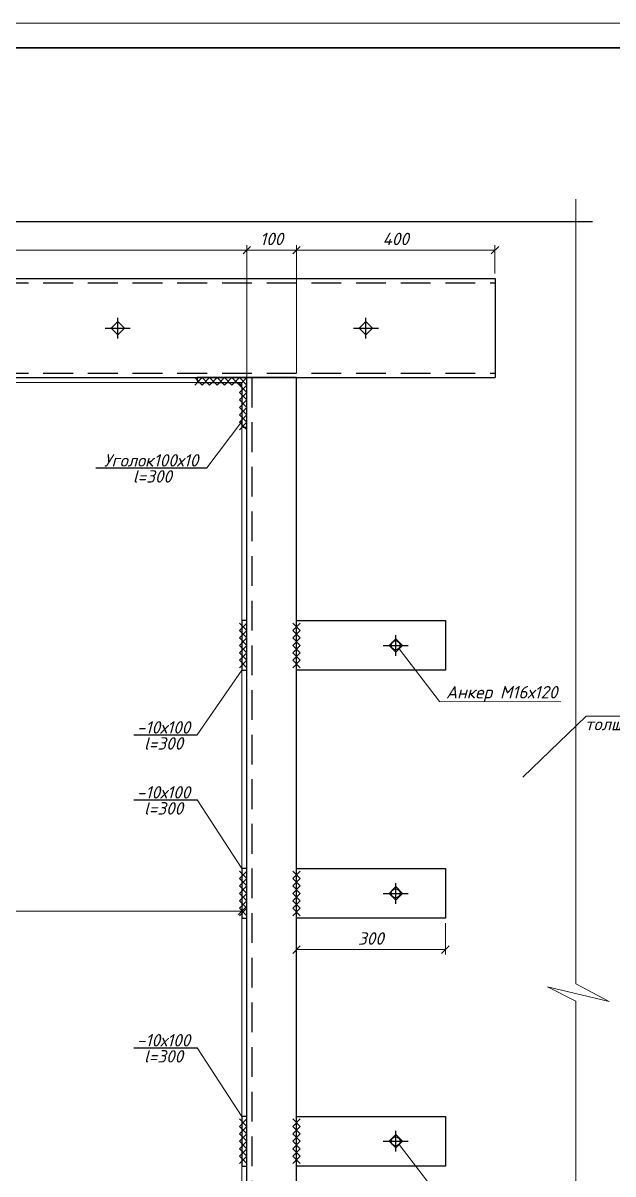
# Model space of a CAD drawing. Header units: millimetres. Extents: x 10124 to 8132345, y -95635 to 1386204.
# Drawn here: x 170333 to 171522, y 27739 to 30060 of the extents above; entities that cross this region are included whole.
import ezdxf

# ---------------------------------------------------------------- set-up
doc = ezdxf.new("R2010")
doc.units = ezdxf.units.MM
doc.linetypes.add('Пунктир 2мм', pattern=[3, 2, -1])
doc.layers.get('DEFPOINTS').update_dxf_attribs({"color": 1})
doc.layers.add('013', color=7, linetype='Continuous', lineweight=13)
doc.layers.add('030', color=7, linetype='Continuous', lineweight=30)
doc.styles.add('10', font='isocpeui.ttf', dxfattribs={"height": 25})
doc.styles.add('GOST', font='isocpeur.TTF')
doc.dimstyles.new('10', dxfattribs={"dimtxt": 37.5, "dimasz": 15, "dimexe": 10, "dimexo": 10, "dimgap": 10, "dimtad": 1, "dimtxsty": '10', "dimblk": 'OBLIQUE', "dimcen": 2.5, "dimadec": 0, "dimazin": 0, "dimtfac": 1, "dimtmove": 0, "dimatfit": 3, "dimfxl": 1, "dimlwd": 15, "dimlwe": 15, "dimarcsym": 0})

# ---------------------------------------------------------------- blocks, each defined once
blk = doc.blocks.new('*U16')
at = {"color": 44, "lineweight": 20, "ltscale": 10}
blk.add_line((594, 420), (0, 420), dxfattribs=at)
at = {"color": 137, "lineweight": 35, "ltscale": 10}
blk.add_line((589, 415), (20, 415), dxfattribs=at)
at = {"color": 44, "lineweight": 13, "style": 'GOST', "oblique": 10, "width": 0.8}
for tag in ['ФОРМАТВЕРТ', 'ФОРМАТГОРИЗ']:
    blk.add_attdef(tag, (542.98, 1.6), '', height=2, dxfattribs=at)
blk = doc.blocks.new('_OBLIQUE')
at = {"color": 0, "linetype": 'ByBlock'}
blk.add_line((-0.5, -0.5), (0.5, 0.5), dxfattribs=at)
blk = doc.blocks.new('*D554')
at = {"color": 0, "lineweight": 15, "ltscale": 100, "transparency": 16777216}
for p, q in [((168264, 29165), (168264, 29612.3)), ((168264, 29602.3), (170784, 29602.3)), ((170784, 29355), (170784, 29612.3))]:
    blk.add_line(p, q, dxfattribs=at)
at = {"layer": 'DEFPOINTS', "color": 0, "ltscale": 100, "transparency": 16777216}
for p in [(170784, 29602.3), (170784, 29345), (168264, 29155)]:
    blk.add_point(p, dxfattribs=at)
at = {"color": 0, "lineweight": 15, "ltscale": 100, "transparency": 16777216, "xscale": 15, "yscale": 15, "zscale": 15, "rotation": 180}
blk.add_blockref('_OBLIQUE', (168264, 29602.3), dxfattribs=at)
at = {"color": 0, "lineweight": 15, "ltscale": 100, "transparency": 16777216, "xscale": 15, "yscale": 15, "zscale": 15}
blk.add_blockref('_OBLIQUE', (170784, 29602.3), dxfattribs=at)
at = {"color": 0, "ltscale": 100, "transparency": 16777216, "insert": (169524, 29624.8), "char_height": 25, "attachment_point": 5, "style": '10'}
blk.add_mtext('2520', dxfattribs=at)
blk = doc.blocks.new('*D590')
at = {"color": 0, "lineweight": 15, "ltscale": 100, "transparency": 16777216}
for p, q in [((170784, 29165), (170784, 29612.3)), ((170784, 29602.3), (170884, 29602.3)), ((170884, 29355), (170884, 29612.3))]:
    blk.add_line(p, q, dxfattribs=at)
at = {"layer": 'DEFPOINTS', "color": 0, "ltscale": 100, "transparency": 16777216}
for p in [(170884, 29602.3), (170884, 29345), (170784, 29155)]:
    blk.add_point(p, dxfattribs=at)
at = {"color": 0, "lineweight": 15, "ltscale": 100, "transparency": 16777216, "xscale": 15, "yscale": 15, "zscale": 15, "rotation": 180}
blk.add_blockref('_OBLIQUE', (170784, 29602.3), dxfattribs=at)
at = {"color": 0, "lineweight": 15, "ltscale": 100, "transparency": 16777216, "xscale": 15, "yscale": 15, "zscale": 15}
blk.add_blockref('_OBLIQUE', (170884, 29602.3), dxfattribs=at)
at = {"color": 0, "ltscale": 100, "transparency": 16777216, "insert": (170834, 29624.8), "char_height": 25, "attachment_point": 5, "style": '10'}
blk.add_mtext('100', dxfattribs=at)
blk = doc.blocks.new('*D587')
at = {"color": 0, "lineweight": 15, "ltscale": 100, "transparency": 16777216}
for p, q in [((168274, 28174.8), (168274, 28278.9)), ((170774, 28174.8), (170774, 28278.9)), ((170774, 28268.9), (168274, 28268.9))]:
    blk.add_line(p, q, dxfattribs=at)
at = {"layer": 'DEFPOINTS', "color": 0, "ltscale": 100, "transparency": 16777216}
for p in [(168274, 28268.9), (168274, 28164.8), (170774, 28164.8)]:
    blk.add_point(p, dxfattribs=at)
at = {"color": 0, "lineweight": 15, "ltscale": 100, "transparency": 16777216, "xscale": 15, "yscale": 15, "zscale": 15, "rotation": 180}
blk.add_blockref('_OBLIQUE', (168274, 28268.9), dxfattribs=at)
at = {"color": 0, "lineweight": 15, "ltscale": 100, "transparency": 16777216, "xscale": 15, "yscale": 15, "zscale": 15}
blk.add_blockref('_OBLIQUE', (170774, 28268.9), dxfattribs=at)
at = {"color": 0, "ltscale": 100, "transparency": 16777216, "insert": (169175.7, 28291.4), "char_height": 25, "width": 61.42, "attachment_point": 5, "style": '10'}
blk.add_mtext('2500*', dxfattribs=at)
blk = doc.blocks.new('*D558')
at = {"color": 0, "lineweight": 15, "ltscale": 100, "transparency": 16777216}
for p, q in [((170884, 28245), (170884, 28181.5)), ((171184, 28245), (171184, 28181.5)), ((170884, 28191.5), (171184, 28191.5))]:
    blk.add_line(p, q, dxfattribs=at)
at = {"layer": 'DEFPOINTS', "color": 0, "ltscale": 100, "transparency": 16777216}
for p in [(170884, 28255), (171184, 28255), (171184, 28191.5)]:
    blk.add_point(p, dxfattribs=at)
at = {"color": 0, "lineweight": 15, "ltscale": 100, "transparency": 16777216, "xscale": 15, "yscale": 15, "zscale": 15, "rotation": 180}
blk.add_blockref('_OBLIQUE', (170884, 28191.5), dxfattribs=at)
at = {"color": 0, "lineweight": 15, "ltscale": 100, "transparency": 16777216, "xscale": 15, "yscale": 15, "zscale": 15}
blk.add_blockref('_OBLIQUE', (171184, 28191.5), dxfattribs=at)
at = {"color": 0, "ltscale": 100, "transparency": 16777216, "insert": (171034, 28214), "char_height": 25, "attachment_point": 5, "style": '10'}
blk.add_mtext('300', dxfattribs=at)
blk = doc.blocks.new('*U386')
blk.add_lwpolyline([(-28.3, 71.7), (-22.3, 71.7, -0.414214), (-18.3, 67.7), (-18.3, -6.3, 0.414214), (-6.3, -18.3), (67.7, -18.3, -0.414214), (71.7, -22.3), (71.7, -28.3), (-28.3, -28.3)], format="xyb", close=True)
blk = doc.blocks.new('*D591')
at = {"layer": '013', "color": 0, "lineweight": 15, "ltscale": 100, "transparency": 16777216}
for p, q in [((170884, 29355), (170884, 29612.3)), ((170884, 29602.3), (171284, 29602.3)), ((171284, 29555), (171284, 29612.3))]:
    blk.add_line(p, q, dxfattribs=at)
at = {"layer": 'DEFPOINTS', "color": 0, "ltscale": 100, "transparency": 16777216}
for p in [(171284, 29602.3), (171284, 29545), (170884, 29345)]:
    blk.add_point(p, dxfattribs=at)
at = {"layer": '013', "color": 0, "lineweight": 15, "ltscale": 100, "transparency": 16777216, "xscale": 15, "yscale": 15, "zscale": 15, "rotation": 180}
blk.add_blockref('_OBLIQUE', (170884, 29602.3), dxfattribs=at)
at = {"layer": '013', "color": 0, "lineweight": 15, "ltscale": 100, "transparency": 16777216, "xscale": 15, "yscale": 15, "zscale": 15}
blk.add_blockref('_OBLIQUE', (171284, 29602.3), dxfattribs=at)
at = {"layer": '013', "color": 0, "ltscale": 100, "transparency": 16777216, "insert": (171084, 29624.8), "char_height": 25, "attachment_point": 5, "style": '10'}
blk.add_mtext('400', dxfattribs=at)

msp = doc.modelspace()

# ---------------------------------------------------------------- linework, layer by layer
at = {"ltscale": 100}
for p, q in [((167774.097, 29660.124), (171480.412, 29660.124)), ((170524.049, 29424.181), (170524.049, 29465.91)), ((171024.049, 29424.181), (171024.049, 29465.91)), ((170498.991, 29445.045), (170549.106, 29445.045)), ((170998.991, 29445.045), (171049.106, 29445.045)), ((170694.049, 29330.045), (170679.049, 29345.045)), ((170679.049, 29330.045), (170694.049, 29345.045)), ((170709.049, 29330.045), (170694.049, 29345.045)), ((170694.049, 29330.045), (170709.049, 29345.045)), ((170724.049, 29330.045), (170709.049, 29345.045)), ((170709.049, 29330.045), (170724.049, 29345.045)), ((170739.049, 29330.045), (170724.049, 29345.045)), ((170724.049, 29330.045), (170739.049, 29345.045)), ((170754.049, 29330.045), (170739.049, 29345.045)), ((170739.049, 29330.045), (170754.049, 29345.045)), ((170769.049, 29330.045), (170754.049, 29345.045)), ((170754.049, 29330.045), (170769.049, 29345.045)), ((170784.049, 29330.045), (170769.049, 29345.045)), ((170769.049, 29330.045), (170784.049, 29345.045)), ((170784.049, 29315.045), (170769.049, 29330.045)), ((170769.049, 29315.045), (170784.049, 29330.045)), ((170784.049, 29300.045), (170769.049, 29315.045)), ((170769.049, 29300.045), (170784.049, 29315.045)), ((170784.049, 29285.045), (170769.049, 29300.045)), ((170769.049, 29285.045), (170784.049, 29300.045)), ((170784.049, 29270.045), (170769.049, 29285.045)), ((170769.049, 29270.045), (170784.049, 29285.045)), ((170784.049, 29255.045), (170769.049, 29270.045)), ((170769.049, 29255.045), (170784.049, 29270.045)), ((170784.049, 29240.045), (170769.049, 29255.045)), ((170769.049, 29240.045), (170784.049, 29255.045)), ((170479.853, 29163.201), (170703.594, 29163.201)), ((170784.049, 28835.045), (170769.049, 28850.045)), ((170769.049, 28835.045), (170784.049, 28850.045)), ((170784.049, 28820.045), (170769.049, 28835.045)), ((170769.049, 28820.045), (170784.049, 28835.045)), ((170891.549, 28835.045), (170876.549, 28850.045)), ((170876.549, 28835.045), (170891.549, 28850.045)), ((170891.549, 28820.045), (170876.549, 28835.045)), ((170876.549, 28820.045), (170891.549, 28835.045)), ((170784.049, 28805.045), (170769.049, 28820.045)), ((170769.049, 28805.045), (170784.049, 28820.045)), ((170784.049, 28790.045), (170769.049, 28805.045)), ((170769.049, 28790.045), (170784.049, 28805.045)), ((170891.549, 28805.045), (170876.549, 28820.045)), ((170876.549, 28805.045), (170891.549, 28820.045)), ((170891.549, 28790.045), (170876.549, 28805.045)), ((170876.549, 28790.045), (170891.549, 28805.045)), ((171058.991, 28805.045), (171109.106, 28805.045)), ((171084.049, 28784.181), (171084.049, 28825.91)), ((170784.049, 28775.045), (170769.049, 28790.045)), ((170769.049, 28775.045), (170784.049, 28790.045)), ((170891.549, 28775.045), (170876.549, 28790.045)), ((170876.549, 28775.045), (170891.549, 28790.045)), ((170784.049, 28760.045), (170769.049, 28775.045)), ((170769.049, 28760.045), (170784.049, 28775.045)), ((170891.549, 28760.045), (170876.549, 28775.045)), ((170876.549, 28760.045), (170891.549, 28775.045)), ((170556.415, 28624.647), (170684.306, 28624.647)), ((170556.415, 28493.713), (170684.306, 28493.713)), ((170784.049, 28335.045), (170769.049, 28350.045)), ((170769.049, 28335.045), (170784.049, 28350.045)), ((170891.549, 28335.045), (170876.549, 28350.045)), ((170876.549, 28335.045), (170891.549, 28350.045)), ((170784.049, 28320.045), (170769.049, 28335.045)), ((170769.049, 28320.045), (170784.049, 28335.045)), ((170784.049, 28305.045), (170769.049, 28320.045)), ((170769.049, 28305.045), (170784.049, 28320.045)), ((170891.549, 28320.045), (170876.549, 28335.045)), ((170876.549, 28320.045), (170891.549, 28335.045)), ((170891.549, 28305.045), (170876.549, 28320.045)), ((170876.549, 28305.045), (170891.549, 28320.045)), ((171084.049, 28284.181), (171084.049, 28325.91)), ((170784.049, 28290.045), (170769.049, 28305.045)), ((170769.049, 28290.045), (170784.049, 28305.045)), ((170891.549, 28290.045), (170876.549, 28305.045)), ((170876.549, 28290.045), (170891.549, 28305.045)), ((171058.991, 28305.045), (171109.106, 28305.045)), ((170784.049, 28275.045), (170769.049, 28290.045)), ((170769.049, 28275.045), (170784.049, 28290.045)), ((170784.049, 28260.045), (170769.049, 28275.045)), ((170769.049, 28260.045), (170784.049, 28275.045)), ((170891.549, 28275.045), (170876.549, 28290.045)), ((170876.549, 28275.045), (170891.549, 28290.045)), ((170891.549, 28260.045), (170876.549, 28275.045)), ((170876.549, 28260.045), (170891.549, 28275.045)), ((170556.415, 27993.713), (170684.306, 27993.713)), ((170784.049, 27835.045), (170769.049, 27850.045)), ((170769.049, 27835.045), (170784.049, 27850.045)), ((170784.049, 27820.045), (170769.049, 27835.045)), ((170769.049, 27820.045), (170784.049, 27835.045)), ((170891.549, 27835.045), (170876.549, 27850.045)), ((170876.549, 27835.045), (170891.549, 27850.045)), ((170891.549, 27820.045), (170876.549, 27835.045)), ((170876.549, 27820.045), (170891.549, 27835.045)), ((170784.049, 27805.045), (170769.049, 27820.045)), ((170769.049, 27805.045), (170784.049, 27820.045)), ((170891.549, 27805.045), (170876.549, 27820.045)), ((170876.549, 27805.045), (170891.549, 27820.045)), ((171084.049, 27784.181), (171084.049, 27825.91)), ((170784.049, 27790.045), (170769.049, 27805.045)), ((170769.049, 27790.045), (170784.049, 27805.045)), ((170784.049, 27775.045), (170769.049, 27790.045)), ((170769.049, 27775.045), (170784.049, 27790.045)), ((170891.549, 27790.045), (170876.549, 27805.045)), ((170876.549, 27790.045), (170891.549, 27805.045)), ((170891.549, 27775.045), (170876.549, 27790.045)), ((170876.549, 27775.045), (170891.549, 27790.045)), ((171058.991, 27805.045), (171109.106, 27805.045)), ((170784.049, 27760.045), (170769.049, 27775.045)), ((170769.049, 27760.045), (170784.049, 27775.045)), ((170891.549, 27760.045), (170876.549, 27775.045)), ((170876.549, 27760.045), (170891.549, 27775.045))]:
    msp.add_line(p, q, dxfattribs=at)
at = {"linetype": 'Пунктир 2мм', "ltscale": 30}
for p, q in [((167764.049, 29536.045), (171284.049, 29536.045)), ((167764.049, 29354.045), (171284.049, 29354.045)), ((170794.049, 29345.045), (170794.049, 27055.045))]:
    msp.add_line(p, q, dxfattribs=at)
at = {"layer": '013', "ltscale": 100}
for p, q in [((170703.594, 29163.201), (170774.049, 29256.513)), ((170774.049, 28755.045), (170684.306, 28624.647)), ((170774.049, 28355.045), (170684.306, 28493.713)), ((170774.049, 27855.045), (170684.306, 27993.713))]:
    msp.add_line(p, q, dxfattribs=at)
for points in [[(171447.016, 27028.186), (171447.016, 28087.565), (171389.725, 28116.601), (171514.256, 28086.689), (171447.016, 28122.586), (171447.016, 29705.325)], [(171090.799, 28798.295), (171172.126, 28692.253), (171416.775, 28691.04)], [(171339.877, 28539.045), (171467.794, 28662.092), (171758.446, 28662.092)], [(171090.799, 27798.295), (171172.126, 27692.253), (171416.775, 27691.04)]]:
    msp.add_lwpolyline(points, dxfattribs=at)
msp.add_lwpolyline([(168274.049, 29335.045), (170774.049, 29335.045), (170774.049, 27055.045), (168274.049, 27055.045)], close=True, dxfattribs=at)
at = {"layer": '030', "ltscale": 100}
for p, q in [((167764.049, 29545.045), (171284.049, 29545.045)), ((171284.049, 29545.045), (171284.049, 29345.045)), ((167764.049, 29345.045), (171284.049, 29345.045)), ((170884.049, 29345.045), (170784.049, 29345.045))]:
    msp.add_line(p, q, dxfattribs=at)
for points in [[(170510.549, 29445.045), (170524.049, 29458.545), (170537.549, 29445.045), (170524.049, 29431.545), (170510.549, 29445.045)], [(171010.549, 29445.045), (171024.049, 29458.545), (171037.549, 29445.045), (171024.049, 29431.545), (171010.549, 29445.045)], [(170784.049, 27055.045), (170784.049, 29345.045)], [(170884.049, 27055.045), (170884.049, 29345.045)], [(170774.049, 28855.045), (170774.049, 28755.045), (170784.049, 28755.045), (170784.049, 28855.045), (170774.049, 28855.045)], [(170884.049, 28855.045), (171184.049, 28855.045), (171184.049, 28755.045), (170884.049, 28755.045), (170884.049, 28855.045)], [(171070.549, 28805.045), (171084.049, 28818.545), (171097.549, 28805.045), (171084.049, 28791.545), (171070.549, 28805.045)], [(170774.049, 28355.045), (170774.049, 28255.045), (170784.049, 28255.045), (170784.049, 28355.045), (170774.049, 28355.045)], [(170884.049, 28355.045), (171184.049, 28355.045), (171184.049, 28255.045), (170884.049, 28255.045), (170884.049, 28355.045)], [(171070.549, 28305.045), (171084.049, 28318.545), (171097.549, 28305.045), (171084.049, 28291.545), (171070.549, 28305.045)], [(170774.049, 27855.045), (170774.049, 27755.045), (170784.049, 27755.045), (170784.049, 27855.045), (170774.049, 27855.045)], [(170884.049, 27855.045), (171184.049, 27855.045), (171184.049, 27755.045), (170884.049, 27755.045), (170884.049, 27855.045)], [(171070.549, 27805.045), (171084.049, 27818.545), (171097.549, 27805.045), (171084.049, 27791.545), (171070.549, 27805.045)]]:
    msp.add_lwpolyline(points, dxfattribs=at)
for centre in [(171084.049, 28805.045), (171084.049, 28305.045), (171084.049, 27805.045)]:
    msp.add_circle(centre, 9, dxfattribs=at)

# ---------------------------------------------------------------- block references
at = {"xscale": 10, "yscale": 10, "zscale": 10}
msp.add_blockref('*U16', (167235.268, 25860.225), dxfattribs=at)
at = {"layer": '030', "xscale": -1, "rotation": 90}
msp.add_blockref('*U386', (170755.749, 29316.745), dxfattribs=at)

# ---------------------------------------------------------------- texts
at = {"ltscale": 100, "char_height": 25, "attachment_point": 5, "style": '10'}
for s, insert in [('Уголок100х10', (170591.404, 29178.237)), ('l=300', (170593.811, 29145.863)), ('Анкер М16х120', (171297.627, 28707.29)), ('-10х100', (170616.314, 28639.684)), ('l=300', (170616.314, 28607.309)), ('-10х100', (170616.314, 28508.75)), ('l=300', (170616.314, 28476.375)), ('-10х100', (170616.314, 28008.75)), ('l=300', (170616.314, 27976.375))]:
    msp.add_mtext(s, dxfattribs=dict(at, insert=insert))
at = {"color": 0, "lineweight": 9, "insert": (171583.671, 28643.044), "char_height": 25, "width": 2395.44136, "attachment_point": 5, "style": '10'}
msp.add_mtext('\\pxi1.23419;толщиной 300мм', dxfattribs=at)

# ---------------------------------------------------------------- dimensions: what is measured, and where the dimension line sits
at = {"ltscale": 100}
for base, p1, p2, picture, middle in [((170784.049, 29602.258), (168264.049, 29155.045), (170784.049, 29345.045), '*D554', (169524.049, 29624.758)), ((170884.049, 29602.258), (170784.049, 29155.045), (170884.049, 29345.045), '*D590', (170834.049, 29624.758)), ((171184.049, 28191.513), (170884.049, 28255.045), (171184.049, 28255.045), '*D558', (171034.049, 28214.013))]:
    dim = msp.add_linear_dim(base=base, p1=p1, p2=p2, dimstyle='10', dxfattribs=at)
    dim.commit()
    dim.dimension.update_dxf_attribs({"geometry": picture, "text_midpoint": middle})
dim = msp.add_linear_dim(base=(168274.049, 28268.854), p1=(170774.049, 28164.792), p2=(168274.049, 28164.792), text='2500*', dimstyle='10', dxfattribs=at)
dim.commit()
dim.dimension.update_dxf_attribs({"geometry": '*D587', "text_midpoint": (169175.735, 28268.854), "dimtype": 160})
at = {"layer": '013', "ltscale": 100}
dim = msp.add_linear_dim(base=(171284.049, 29602.258), p1=(170884.049, 29345.045), p2=(171284.049, 29545.045), dimstyle='10', dxfattribs=at)
dim.commit()
dim.dimension.update_dxf_attribs({"geometry": '*D591', "text_midpoint": (171084.049, 29624.758)})

doc.saveas('drawing.dxf')
